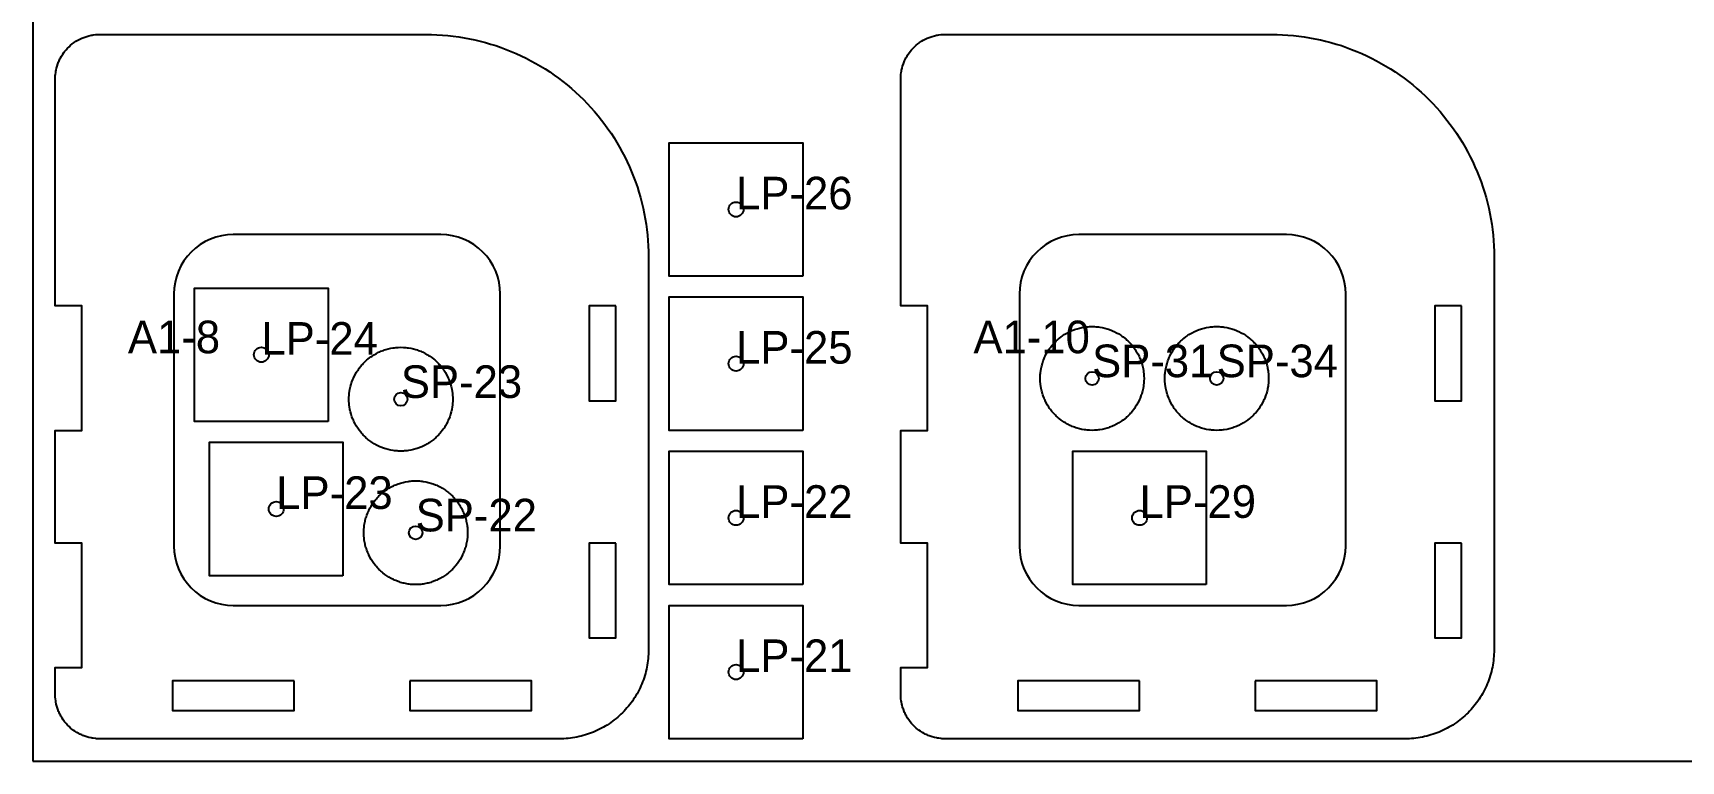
# Model space of a CAD drawing. Header units: millimetres. Extents: x 0 to 59980, y 0 to 1292.
# Drawn here: x 41100 to 42211, y 0 to 491 of the extents above; entities that cross this region are included whole.
import ezdxf

# ---------------------------------------------------------------- set-up
doc = ezdxf.new("R2010")
doc.units = ezdxf.units.MM
for name, color, linetype in [('CUT_IN', 5, 'Continuous'), ('CUT_OUT', 1, 'Continuous'), ('DRILL', 3, 'Continuous'), ('LABEL', 7, 'Continuous'), ('SHEET', 8, 'Continuous')]:
    doc.layers.add(name, color=color, linetype=linetype)

msp = doc.modelspace()

# ---------------------------------------------------------------- linework, layer by layer
at = {"layer": 'CUT_IN'}
for points in [[(41378.92, 105.19), (41382.8, 105.77), (41386.61, 106.72), (41390.31, 108.04), (41393.86, 109.72), (41397.22, 111.74), (41400.38, 114.08), (41403.28, 116.72), (41405.92, 119.62), (41408.26, 122.78), (41410.28, 126.14), (41411.96, 129.69), (41413.28, 133.39), (41414.23, 137.2), (41414.81, 141.08), (41415, 145), (41415, 315), (41414.81, 318.92), (41414.23, 322.8), (41413.28, 326.61), (41411.96, 330.31), (41410.28, 333.86), (41408.26, 337.22), (41405.92, 340.38), (41403.28, 343.28), (41400.38, 345.92), (41397.22, 348.26), (41393.86, 350.28), (41390.31, 351.96), (41386.61, 353.28), (41382.8, 354.23), (41378.92, 354.81), (41375, 355), (41235, 355), (41231.08, 354.81), (41227.2, 354.23), (41223.39, 353.28), (41219.69, 351.96), (41216.14, 350.28), (41212.78, 348.26), (41209.62, 345.92), (41206.72, 343.28), (41204.08, 340.38), (41201.74, 337.22), (41199.72, 333.86), (41198.04, 330.31), (41196.72, 326.61), (41195.77, 322.8), (41195.19, 318.92), (41195, 315), (41195, 145), (41195.19, 141.08), (41195.77, 137.2), (41196.72, 133.39), (41198.04, 129.69), (41199.72, 126.14), (41201.74, 122.78), (41204.08, 119.62), (41206.72, 116.72), (41209.62, 114.08), (41212.78, 111.74), (41216.14, 109.72), (41219.69, 108.04), (41223.39, 106.72), (41227.2, 105.77), (41231.08, 105.19), (41235, 105), (41375, 105), (41378.92, 105.19)], [(41948.92, 105.19), (41952.8, 105.77), (41956.61, 106.72), (41960.31, 108.04), (41963.86, 109.72), (41967.22, 111.74), (41970.38, 114.08), (41973.28, 116.72), (41975.92, 119.62), (41978.26, 122.78), (41980.28, 126.14), (41981.96, 129.69), (41983.28, 133.39), (41984.23, 137.2), (41984.81, 141.08), (41985, 145), (41985, 315), (41984.81, 318.92), (41984.23, 322.8), (41983.28, 326.61), (41981.96, 330.31), (41980.28, 333.86), (41978.26, 337.22), (41975.92, 340.38), (41973.28, 343.28), (41970.38, 345.92), (41967.22, 348.26), (41963.86, 350.28), (41960.31, 351.96), (41956.61, 353.28), (41952.8, 354.23), (41948.92, 354.81), (41945, 355), (41805, 355), (41801.08, 354.81), (41797.2, 354.23), (41793.39, 353.28), (41789.69, 351.96), (41786.14, 350.28), (41782.78, 348.26), (41779.62, 345.92), (41776.72, 343.28), (41774.08, 340.38), (41771.74, 337.22), (41769.72, 333.86), (41768.04, 330.31), (41766.72, 326.61), (41765.77, 322.8), (41765.19, 318.92), (41765, 315), (41765, 145), (41765.19, 141.08), (41765.77, 137.2), (41766.72, 133.39), (41768.04, 129.69), (41769.72, 126.14), (41771.74, 122.78), (41774.08, 119.62), (41776.72, 116.72), (41779.62, 114.08), (41782.78, 111.74), (41786.14, 109.72), (41789.69, 108.04), (41793.39, 106.72), (41797.2, 105.77), (41801.08, 105.19), (41805, 105), (41945, 105), (41948.92, 105.19)], [(41493, 307), (41475, 307), (41475, 243), (41493, 243), (41493, 307)], [(42063, 307), (42045, 307), (42045, 243), (42063, 243), (42063, 307)], [(41493, 147), (41475, 147), (41475, 83), (41493, 83), (41493, 147)], [(42063, 147), (42045, 147), (42045, 83), (42063, 83), (42063, 147)], [(41276, 54), (41194, 54), (41194, 34), (41276, 34), (41276, 54)], [(41354, 54), (41354, 34), (41436, 34), (41436, 54), (41354, 54)], [(41846, 54), (41764, 54), (41764, 34), (41846, 34), (41846, 54)], [(41924, 54), (41924, 34), (42006, 34), (42006, 54), (41924, 54)]]:
    msp.add_lwpolyline(points, close=True, dxfattribs=at)
at = {"layer": 'CUT_OUT'}
for points in [[(41115.08, 462.21), (41115.14, 462.94), (41115.32, 464.4), (41115.44, 465.13), (41115.58, 465.85), (41115.9, 467.29), (41116.29, 468.71), (41116.75, 470.11), (41117.28, 471.48), (41117.57, 472.16), (41118.2, 473.49), (41118.54, 474.14), (41119.27, 475.42), (41119.65, 476.05), (41120.06, 476.67), (41120.9, 477.87), (41121.35, 478.46), (41122.28, 479.6), (41123.27, 480.69), (41124.31, 481.73), (41125.4, 482.72), (41126.54, 483.65), (41127.13, 484.1), (41127.73, 484.53), (41128.95, 485.35), (41130.21, 486.1), (41131.51, 486.8), (41132.84, 487.43), (41133.52, 487.72), (41134.89, 488.25), (41136.29, 488.71), (41137.71, 489.1), (41139.15, 489.42), (41139.87, 489.56), (41140.6, 489.68), (41142.06, 489.86), (41142.79, 489.92), (41143.53, 489.96), (41144.26, 489.99), (41145, 490), (41365, 490), (41368.68, 489.95), (41372.36, 489.82), (41376.03, 489.59), (41379.7, 489.28), (41383.36, 488.87), (41387.01, 488.38), (41390.64, 487.79), (41394.26, 487.12), (41397.87, 486.36), (41401.45, 485.5), (41405.01, 484.57), (41408.54, 483.54), (41412.05, 482.43), (41415.53, 481.23), (41418.98, 479.95), (41422.4, 478.58), (41425.79, 477.13), (41429.13, 475.6), (41432.44, 473.98), (41435.71, 472.29), (41438.93, 470.51), (41442.12, 468.66), (41445.25, 466.73), (41448.34, 464.72), (41451.37, 462.64), (41454.35, 460.48), (41457.28, 458.25), (41460.16, 455.95), (41462.98, 453.58), (41465.73, 451.14), (41468.43, 448.64), (41471.07, 446.07), (41473.64, 443.43), (41476.14, 440.73), (41478.58, 437.98), (41480.95, 435.16), (41483.25, 432.28), (41485.48, 429.35), (41487.64, 426.37), (41489.72, 423.34), (41491.73, 420.25), (41493.66, 417.12), (41495.51, 413.93), (41497.29, 410.71), (41498.98, 407.44), (41500.6, 404.13), (41502.13, 400.79), (41503.58, 397.4), (41504.95, 393.98), (41506.23, 390.53), (41507.43, 387.05), (41508.54, 383.54), (41509.57, 380.01), (41510.5, 376.45), (41511.36, 372.87), (41512.12, 369.26), (41512.79, 365.64), (41513.38, 362.01), (41513.87, 358.36), (41514.28, 354.7), (41514.59, 351.03), (41514.82, 347.36), (41514.95, 343.68), (41515, 340), (41515, 75), (41514.98, 73.53), (41514.93, 72.06), (41514.84, 70.59), (41514.71, 69.12), (41514.55, 67.66), (41514.35, 66.2), (41514.12, 64.74), (41513.85, 63.29), (41513.54, 61.85), (41513.2, 60.42), (41512.83, 59), (41512.42, 57.58), (41511.97, 56.18), (41511.49, 54.79), (41510.98, 53.41), (41510.43, 52.04), (41509.85, 50.69), (41509.24, 49.35), (41508.59, 48.02), (41507.92, 46.72), (41507.21, 45.43), (41506.46, 44.15), (41505.69, 42.9), (41504.89, 41.67), (41504.06, 40.45), (41503.19, 39.26), (41502.3, 38.09), (41501.38, 36.94), (41500.43, 35.81), (41499.46, 34.71), (41498.45, 33.63), (41497.43, 32.57), (41496.37, 31.55), (41495.29, 30.54), (41494.19, 29.57), (41493.06, 28.62), (41491.91, 27.7), (41490.74, 26.81), (41489.55, 25.94), (41488.33, 25.11), (41487.1, 24.31), (41485.85, 23.54), (41484.57, 22.79), (41483.28, 22.08), (41481.98, 21.41), (41480.65, 20.76), (41479.31, 20.15), (41477.96, 19.57), (41476.59, 19.02), (41475.21, 18.51), (41473.82, 18.03), (41472.42, 17.58), (41471, 17.17), (41469.58, 16.8), (41468.15, 16.46), (41466.71, 16.15), (41465.26, 15.88), (41463.8, 15.65), (41462.34, 15.45), (41460.88, 15.29), (41459.41, 15.16), (41457.94, 15.07), (41456.47, 15.02), (41455, 15), (41144.26, 15.01), (41142.79, 15.08), (41142.06, 15.14), (41140.6, 15.32), (41139.87, 15.44), (41139.15, 15.58), (41137.71, 15.9), (41136.29, 16.29), (41134.89, 16.75), (41133.52, 17.28), (41132.84, 17.57), (41132.17, 17.88), (41131.51, 18.2), (41130.86, 18.54), (41129.58, 19.27), (41128.95, 19.65), (41128.33, 20.06), (41127.13, 20.9), (41126.54, 21.35), (41125.4, 22.28), (41124.31, 23.27), (41123.27, 24.31), (41122.28, 25.4), (41121.35, 26.54), (41120.9, 27.13), (41120.47, 27.73), (41119.65, 28.95), (41118.9, 30.21), (41118.54, 30.86), (41118.2, 31.51), (41117.88, 32.17), (41117.57, 32.84), (41117.28, 33.52), (41116.75, 34.89), (41116.51, 35.59), (41116.29, 36.29), (41115.9, 37.71), (41115.73, 38.43), (41115.44, 39.87), (41115.32, 40.6), (41115.14, 42.06), (41115.08, 42.79), (41115.01, 44.26), (41115, 63), (41133, 63), (41133, 147), (41115, 147), (41115, 223), (41133, 223), (41133, 307), (41115, 307), (41115, 460), (41115.01, 460.74), (41115.08, 462.21)], [(41685.08, 462.21), (41685.14, 462.94), (41685.32, 464.4), (41685.44, 465.13), (41685.58, 465.85), (41685.9, 467.29), (41686.29, 468.71), (41686.75, 470.11), (41687.28, 471.48), (41687.57, 472.16), (41688.2, 473.49), (41688.54, 474.14), (41689.27, 475.42), (41689.65, 476.05), (41690.06, 476.67), (41690.9, 477.87), (41691.35, 478.46), (41692.28, 479.6), (41693.27, 480.69), (41694.31, 481.73), (41695.4, 482.72), (41696.54, 483.65), (41697.13, 484.1), (41697.73, 484.53), (41698.95, 485.35), (41700.21, 486.1), (41701.51, 486.8), (41702.84, 487.43), (41703.52, 487.72), (41704.89, 488.25), (41706.29, 488.71), (41707.71, 489.1), (41709.15, 489.42), (41709.87, 489.56), (41710.6, 489.68), (41712.06, 489.86), (41712.79, 489.92), (41713.53, 489.96), (41714.26, 489.99), (41715, 490), (41935, 490), (41938.68, 489.95), (41942.36, 489.82), (41946.03, 489.59), (41949.7, 489.28), (41953.36, 488.87), (41957.01, 488.38), (41960.64, 487.79), (41964.26, 487.12), (41967.87, 486.36), (41971.45, 485.5), (41975.01, 484.57), (41978.54, 483.54), (41982.05, 482.43), (41985.53, 481.23), (41988.98, 479.95), (41992.4, 478.58), (41995.79, 477.13), (41999.13, 475.6), (42002.44, 473.98), (42005.71, 472.29), (42008.93, 470.51), (42012.12, 468.66), (42015.25, 466.73), (42018.34, 464.72), (42021.37, 462.64), (42024.35, 460.48), (42027.28, 458.25), (42030.16, 455.95), (42032.98, 453.58), (42035.73, 451.14), (42038.43, 448.64), (42041.07, 446.07), (42043.64, 443.43), (42046.14, 440.73), (42048.58, 437.98), (42050.95, 435.16), (42053.25, 432.28), (42055.48, 429.35), (42057.64, 426.37), (42059.72, 423.34), (42061.73, 420.25), (42063.66, 417.12), (42065.51, 413.93), (42067.29, 410.71), (42068.98, 407.44), (42070.6, 404.13), (42072.13, 400.79), (42073.58, 397.4), (42074.95, 393.98), (42076.23, 390.53), (42077.43, 387.05), (42078.54, 383.54), (42079.57, 380.01), (42080.5, 376.45), (42081.36, 372.87), (42082.12, 369.26), (42082.79, 365.64), (42083.38, 362.01), (42083.87, 358.36), (42084.28, 354.7), (42084.59, 351.03), (42084.82, 347.36), (42084.95, 343.68), (42085, 340), (42085, 75), (42084.98, 73.53), (42084.93, 72.06), (42084.84, 70.59), (42084.71, 69.12), (42084.55, 67.66), (42084.35, 66.2), (42084.12, 64.74), (42083.85, 63.29), (42083.54, 61.85), (42083.2, 60.42), (42082.83, 59), (42082.42, 57.58), (42081.97, 56.18), (42081.49, 54.79), (42080.98, 53.41), (42080.43, 52.04), (42079.85, 50.69), (42079.24, 49.35), (42078.59, 48.02), (42077.92, 46.72), (42077.21, 45.43), (42076.46, 44.15), (42075.69, 42.9), (42074.89, 41.67), (42074.06, 40.45), (42073.19, 39.26), (42072.3, 38.09), (42071.38, 36.94), (42070.43, 35.81), (42069.46, 34.71), (42068.45, 33.63), (42067.43, 32.57), (42066.37, 31.55), (42065.29, 30.54), (42064.19, 29.57), (42063.06, 28.62), (42061.91, 27.7), (42060.74, 26.81), (42059.55, 25.94), (42058.33, 25.11), (42057.1, 24.31), (42055.85, 23.54), (42054.57, 22.79), (42053.28, 22.08), (42051.98, 21.41), (42050.65, 20.76), (42049.31, 20.15), (42047.96, 19.57), (42046.59, 19.02), (42045.21, 18.51), (42043.82, 18.03), (42042.42, 17.58), (42041, 17.17), (42039.58, 16.8), (42038.15, 16.46), (42036.71, 16.15), (42035.26, 15.88), (42033.8, 15.65), (42032.34, 15.45), (42030.88, 15.29), (42029.41, 15.16), (42027.94, 15.07), (42026.47, 15.02), (42025, 15), (41714.26, 15.01), (41712.79, 15.08), (41712.06, 15.14), (41710.6, 15.32), (41709.87, 15.44), (41709.15, 15.58), (41707.71, 15.9), (41706.29, 16.29), (41704.89, 16.75), (41703.52, 17.28), (41702.84, 17.57), (41702.17, 17.88), (41701.51, 18.2), (41700.86, 18.54), (41699.58, 19.27), (41698.95, 19.65), (41698.33, 20.06), (41697.13, 20.9), (41696.54, 21.35), (41695.4, 22.28), (41694.31, 23.27), (41693.27, 24.31), (41692.28, 25.4), (41691.35, 26.54), (41690.9, 27.13), (41690.47, 27.73), (41689.65, 28.95), (41688.9, 30.21), (41688.54, 30.86), (41688.2, 31.51), (41687.88, 32.17), (41687.57, 32.84), (41687.28, 33.52), (41686.75, 34.89), (41686.51, 35.59), (41686.29, 36.29), (41685.9, 37.71), (41685.73, 38.43), (41685.44, 39.87), (41685.32, 40.6), (41685.14, 42.06), (41685.08, 42.79), (41685.01, 44.26), (41685, 63), (41703, 63), (41703, 147), (41685, 147), (41685, 223), (41703, 223), (41703, 307), (41685, 307), (41685, 460), (41685.01, 460.74), (41685.08, 462.21)], [(41619, 327), (41529, 327), (41529, 417), (41619, 417), (41619, 327)], [(41299, 229), (41209, 229), (41209, 319), (41299, 319), (41299, 229)], [(41619, 223), (41529, 223), (41529, 313), (41619, 313), (41619, 223)], [(41849, 258), (41848.96, 256.28), (41848.91, 255.43), (41848.83, 254.57), (41848.74, 253.72), (41848.62, 252.86), (41848.33, 251.17), (41848.15, 250.33), (41847.95, 249.5), (41847.49, 247.84), (41847.23, 247.02), (41846.95, 246.21), (41846.34, 244.61), (41846, 243.82), (41845.64, 243.04), (41844.87, 241.5), (41844.02, 240.01), (41843.57, 239.28), (41843.1, 238.56), (41842.62, 237.85), (41842.11, 237.15), (41841.06, 235.8), (41840.5, 235.14), (41839.93, 234.5), (41839.35, 233.87), (41838.75, 233.25), (41838.13, 232.65), (41837.5, 232.07), (41836.86, 231.5), (41836.2, 230.94), (41834.85, 229.89), (41834.15, 229.38), (41833.44, 228.9), (41832.72, 228.43), (41831.99, 227.98), (41830.5, 227.13), (41828.96, 226.36), (41828.18, 226), (41827.39, 225.66), (41825.79, 225.05), (41824.98, 224.77), (41824.16, 224.51), (41822.5, 224.05), (41821.67, 223.85), (41820.83, 223.67), (41819.14, 223.38), (41818.28, 223.26), (41817.43, 223.17), (41816.57, 223.09), (41815.72, 223.04), (41814, 223), (41812.28, 223.04), (41811.43, 223.09), (41810.57, 223.17), (41809.72, 223.26), (41808.86, 223.38), (41807.17, 223.67), (41806.33, 223.85), (41805.5, 224.05), (41803.84, 224.51), (41803.02, 224.77), (41802.21, 225.05), (41800.61, 225.66), (41799.82, 226), (41799.04, 226.36), (41797.5, 227.13), (41796.01, 227.98), (41795.28, 228.43), (41794.56, 228.9), (41793.85, 229.38), (41793.15, 229.89), (41791.8, 230.94), (41791.14, 231.5), (41790.5, 232.07), (41789.87, 232.65), (41789.25, 233.25), (41788.65, 233.87), (41788.07, 234.5), (41787.5, 235.14), (41786.94, 235.8), (41785.89, 237.15), (41785.38, 237.85), (41784.9, 238.56), (41784.43, 239.28), (41783.98, 240.01), (41783.13, 241.5), (41782.36, 243.04), (41782, 243.82), (41781.66, 244.61), (41781.05, 246.21), (41780.77, 247.02), (41780.51, 247.84), (41780.05, 249.5), (41779.85, 250.33), (41779.67, 251.17), (41779.38, 252.86), (41779.26, 253.72), (41779.17, 254.57), (41779.09, 255.43), (41779.04, 256.28), (41779, 258), (41779.04, 259.72), (41779.09, 260.57), (41779.17, 261.43), (41779.26, 262.28), (41779.38, 263.14), (41779.67, 264.83), (41779.85, 265.67), (41780.05, 266.5), (41780.51, 268.16), (41780.77, 268.98), (41781.05, 269.79), (41781.66, 271.39), (41782, 272.18), (41782.36, 272.96), (41783.13, 274.5), (41783.98, 275.99), (41784.43, 276.72), (41784.9, 277.44), (41785.38, 278.15), (41785.89, 278.85), (41786.94, 280.2), (41787.5, 280.86), (41788.07, 281.5), (41788.65, 282.13), (41789.25, 282.75), (41789.87, 283.35), (41790.5, 283.93), (41791.14, 284.5), (41791.8, 285.06), (41793.15, 286.11), (41793.85, 286.62), (41794.56, 287.1), (41795.28, 287.57), (41796.01, 288.02), (41797.5, 288.87), (41799.04, 289.64), (41799.82, 290), (41800.61, 290.34), (41802.21, 290.95), (41803.02, 291.23), (41803.84, 291.49), (41805.5, 291.95), (41806.33, 292.15), (41807.17, 292.33), (41808.86, 292.62), (41809.72, 292.74), (41810.57, 292.83), (41811.43, 292.91), (41812.28, 292.96), (41814, 293), (41815.72, 292.96), (41816.57, 292.91), (41817.43, 292.83), (41818.28, 292.74), (41819.14, 292.62), (41820.83, 292.33), (41821.67, 292.15), (41822.5, 291.95), (41824.16, 291.49), (41824.98, 291.23), (41825.79, 290.95), (41827.39, 290.34), (41828.18, 290), (41828.96, 289.64), (41830.5, 288.87), (41831.99, 288.02), (41832.72, 287.57), (41833.44, 287.1), (41834.15, 286.62), (41834.85, 286.11), (41836.2, 285.06), (41836.86, 284.5), (41837.5, 283.93), (41838.13, 283.35), (41838.75, 282.75), (41839.35, 282.13), (41839.93, 281.5), (41840.5, 280.86), (41841.06, 280.2), (41842.11, 278.85), (41842.62, 278.15), (41843.1, 277.44), (41843.57, 276.72), (41844.02, 275.99), (41844.87, 274.5), (41845.64, 272.96), (41846, 272.18), (41846.34, 271.39), (41846.95, 269.79), (41847.23, 268.98), (41847.49, 268.16), (41847.95, 266.5), (41848.15, 265.67), (41848.33, 264.83), (41848.62, 263.14), (41848.74, 262.28), (41848.83, 261.43), (41848.91, 260.57), (41848.96, 259.72), (41849, 258)], [(41933, 258), (41932.96, 256.28), (41932.91, 255.43), (41932.83, 254.57), (41932.74, 253.72), (41932.62, 252.86), (41932.33, 251.17), (41932.15, 250.33), (41931.95, 249.5), (41931.49, 247.84), (41931.23, 247.02), (41930.95, 246.21), (41930.34, 244.61), (41930, 243.82), (41929.64, 243.04), (41928.87, 241.5), (41928.02, 240.01), (41927.57, 239.28), (41927.1, 238.56), (41926.62, 237.85), (41926.11, 237.15), (41925.06, 235.8), (41924.5, 235.14), (41923.93, 234.5), (41923.35, 233.87), (41922.75, 233.25), (41922.13, 232.65), (41921.5, 232.07), (41920.86, 231.5), (41920.2, 230.94), (41918.85, 229.89), (41918.15, 229.38), (41917.44, 228.9), (41916.72, 228.43), (41915.99, 227.98), (41914.5, 227.13), (41912.96, 226.36), (41912.18, 226), (41911.39, 225.66), (41909.79, 225.05), (41908.98, 224.77), (41908.16, 224.51), (41906.5, 224.05), (41905.67, 223.85), (41904.83, 223.67), (41903.14, 223.38), (41902.28, 223.26), (41901.43, 223.17), (41900.57, 223.09), (41899.72, 223.04), (41898, 223), (41896.28, 223.04), (41895.43, 223.09), (41894.57, 223.17), (41893.72, 223.26), (41892.86, 223.38), (41891.17, 223.67), (41890.33, 223.85), (41889.5, 224.05), (41887.84, 224.51), (41887.02, 224.77), (41886.21, 225.05), (41884.61, 225.66), (41883.82, 226), (41883.04, 226.36), (41881.5, 227.13), (41880.01, 227.98), (41879.28, 228.43), (41878.56, 228.9), (41877.85, 229.38), (41877.15, 229.89), (41875.8, 230.94), (41875.14, 231.5), (41874.5, 232.07), (41873.87, 232.65), (41873.25, 233.25), (41872.65, 233.87), (41872.07, 234.5), (41871.5, 235.14), (41870.94, 235.8), (41869.89, 237.15), (41869.38, 237.85), (41868.9, 238.56), (41868.43, 239.28), (41867.98, 240.01), (41867.13, 241.5), (41866.36, 243.04), (41866, 243.82), (41865.66, 244.61), (41865.05, 246.21), (41864.77, 247.02), (41864.51, 247.84), (41864.05, 249.5), (41863.85, 250.33), (41863.67, 251.17), (41863.38, 252.86), (41863.26, 253.72), (41863.17, 254.57), (41863.09, 255.43), (41863.04, 256.28), (41863, 258), (41863.04, 259.72), (41863.09, 260.57), (41863.17, 261.43), (41863.26, 262.28), (41863.38, 263.14), (41863.67, 264.83), (41863.85, 265.67), (41864.05, 266.5), (41864.51, 268.16), (41864.77, 268.98), (41865.05, 269.79), (41865.66, 271.39), (41866, 272.18), (41866.36, 272.96), (41867.13, 274.5), (41867.98, 275.99), (41868.43, 276.72), (41868.9, 277.44), (41869.38, 278.15), (41869.89, 278.85), (41870.94, 280.2), (41871.5, 280.86), (41872.07, 281.5), (41872.65, 282.13), (41873.25, 282.75), (41873.87, 283.35), (41874.5, 283.93), (41875.14, 284.5), (41875.8, 285.06), (41877.15, 286.11), (41877.85, 286.62), (41878.56, 287.1), (41879.28, 287.57), (41880.01, 288.02), (41881.5, 288.87), (41883.04, 289.64), (41883.82, 290), (41884.61, 290.34), (41886.21, 290.95), (41887.02, 291.23), (41887.84, 291.49), (41889.5, 291.95), (41890.33, 292.15), (41891.17, 292.33), (41892.86, 292.62), (41893.72, 292.74), (41894.57, 292.83), (41895.43, 292.91), (41896.28, 292.96), (41898, 293), (41899.72, 292.96), (41900.57, 292.91), (41901.43, 292.83), (41902.28, 292.74), (41903.14, 292.62), (41904.83, 292.33), (41905.67, 292.15), (41906.5, 291.95), (41908.16, 291.49), (41908.98, 291.23), (41909.79, 290.95), (41911.39, 290.34), (41912.18, 290), (41912.96, 289.64), (41914.5, 288.87), (41915.99, 288.02), (41916.72, 287.57), (41917.44, 287.1), (41918.15, 286.62), (41918.85, 286.11), (41920.2, 285.06), (41920.86, 284.5), (41921.5, 283.93), (41922.13, 283.35), (41922.75, 282.75), (41923.35, 282.13), (41923.93, 281.5), (41924.5, 280.86), (41925.06, 280.2), (41926.11, 278.85), (41926.62, 278.15), (41927.1, 277.44), (41927.57, 276.72), (41928.02, 275.99), (41928.87, 274.5), (41929.64, 272.96), (41930, 272.18), (41930.34, 271.39), (41930.95, 269.79), (41931.23, 268.98), (41931.49, 268.16), (41931.95, 266.5), (41932.15, 265.67), (41932.33, 264.83), (41932.62, 263.14), (41932.74, 262.28), (41932.83, 261.43), (41932.91, 260.57), (41932.96, 259.72), (41933, 258)], [(41383, 244), (41382.96, 242.28), (41382.91, 241.43), (41382.83, 240.57), (41382.74, 239.72), (41382.62, 238.86), (41382.33, 237.17), (41382.15, 236.33), (41381.95, 235.5), (41381.49, 233.84), (41381.23, 233.02), (41380.95, 232.21), (41380.34, 230.61), (41380, 229.82), (41379.64, 229.04), (41378.87, 227.5), (41378.02, 226.01), (41377.57, 225.28), (41377.1, 224.56), (41376.62, 223.85), (41376.11, 223.15), (41375.06, 221.8), (41374.5, 221.14), (41373.93, 220.5), (41373.35, 219.87), (41372.75, 219.25), (41372.13, 218.65), (41371.5, 218.07), (41370.86, 217.5), (41370.2, 216.94), (41368.85, 215.89), (41368.15, 215.38), (41367.44, 214.9), (41366.72, 214.43), (41365.99, 213.98), (41364.5, 213.13), (41362.96, 212.36), (41362.18, 212), (41361.39, 211.66), (41359.79, 211.05), (41358.98, 210.77), (41358.16, 210.51), (41356.5, 210.05), (41355.67, 209.85), (41354.83, 209.67), (41353.14, 209.38), (41352.28, 209.26), (41351.43, 209.17), (41350.57, 209.09), (41349.72, 209.04), (41348, 209), (41346.28, 209.04), (41345.43, 209.09), (41344.57, 209.17), (41343.72, 209.26), (41342.86, 209.38), (41341.17, 209.67), (41340.33, 209.85), (41339.5, 210.05), (41337.84, 210.51), (41337.02, 210.77), (41336.21, 211.05), (41334.61, 211.66), (41333.82, 212), (41333.04, 212.36), (41331.5, 213.13), (41330.01, 213.98), (41329.28, 214.43), (41328.56, 214.9), (41327.85, 215.38), (41327.15, 215.89), (41325.8, 216.94), (41325.14, 217.5), (41324.5, 218.07), (41323.87, 218.65), (41323.25, 219.25), (41322.65, 219.87), (41322.07, 220.5), (41321.5, 221.14), (41320.94, 221.8), (41319.89, 223.15), (41319.38, 223.85), (41318.9, 224.56), (41318.43, 225.28), (41317.98, 226.01), (41317.13, 227.5), (41316.36, 229.04), (41316, 229.82), (41315.66, 230.61), (41315.05, 232.21), (41314.77, 233.02), (41314.51, 233.84), (41314.05, 235.5), (41313.85, 236.33), (41313.67, 237.17), (41313.38, 238.86), (41313.26, 239.72), (41313.17, 240.57), (41313.09, 241.43), (41313.04, 242.28), (41313, 244), (41313.04, 245.72), (41313.09, 246.57), (41313.17, 247.43), (41313.26, 248.28), (41313.38, 249.14), (41313.67, 250.83), (41313.85, 251.67), (41314.05, 252.5), (41314.51, 254.16), (41314.77, 254.98), (41315.05, 255.79), (41315.66, 257.39), (41316, 258.18), (41316.36, 258.96), (41317.13, 260.5), (41317.98, 261.99), (41318.43, 262.72), (41318.9, 263.44), (41319.38, 264.15), (41319.89, 264.85), (41320.94, 266.2), (41321.5, 266.86), (41322.07, 267.5), (41322.65, 268.13), (41323.25, 268.75), (41323.87, 269.35), (41324.5, 269.93), (41325.14, 270.5), (41325.8, 271.06), (41327.15, 272.11), (41327.85, 272.62), (41328.56, 273.1), (41329.28, 273.57), (41330.01, 274.02), (41331.5, 274.87), (41333.04, 275.64), (41333.82, 276), (41334.61, 276.34), (41336.21, 276.95), (41337.02, 277.23), (41337.84, 277.49), (41339.5, 277.95), (41340.33, 278.15), (41341.17, 278.33), (41342.86, 278.62), (41343.72, 278.74), (41344.57, 278.83), (41345.43, 278.91), (41346.28, 278.96), (41348, 279), (41349.72, 278.96), (41350.57, 278.91), (41351.43, 278.83), (41352.28, 278.74), (41353.14, 278.62), (41354.83, 278.33), (41355.67, 278.15), (41356.5, 277.95), (41358.16, 277.49), (41358.98, 277.23), (41359.79, 276.95), (41361.39, 276.34), (41362.18, 276), (41362.96, 275.64), (41364.5, 274.87), (41365.99, 274.02), (41366.72, 273.57), (41367.44, 273.1), (41368.15, 272.62), (41368.85, 272.11), (41370.2, 271.06), (41370.86, 270.5), (41371.5, 269.93), (41372.13, 269.35), (41372.75, 268.75), (41373.35, 268.13), (41373.93, 267.5), (41374.5, 266.86), (41375.06, 266.2), (41376.11, 264.85), (41376.62, 264.15), (41377.1, 263.44), (41377.57, 262.72), (41378.02, 261.99), (41378.87, 260.5), (41379.64, 258.96), (41380, 258.18), (41380.34, 257.39), (41380.95, 255.79), (41381.23, 254.98), (41381.49, 254.16), (41381.95, 252.5), (41382.15, 251.67), (41382.33, 250.83), (41382.62, 249.14), (41382.74, 248.28), (41382.83, 247.43), (41382.91, 246.57), (41382.96, 245.72), (41383, 244)], [(41309, 125), (41219, 125), (41219, 215), (41309, 215), (41309, 125)], [(41619, 119), (41529, 119), (41529, 209), (41619, 209), (41619, 119)], [(41891, 119), (41801, 119), (41801, 209), (41891, 209), (41891, 119)], [(41393, 154), (41392.96, 152.28), (41392.91, 151.43), (41392.83, 150.57), (41392.74, 149.72), (41392.62, 148.86), (41392.33, 147.17), (41392.15, 146.33), (41391.95, 145.5), (41391.49, 143.84), (41391.23, 143.02), (41390.95, 142.21), (41390.34, 140.61), (41390, 139.82), (41389.64, 139.04), (41388.87, 137.5), (41388.02, 136.01), (41387.57, 135.28), (41387.1, 134.56), (41386.62, 133.85), (41386.11, 133.15), (41385.06, 131.8), (41384.5, 131.14), (41383.93, 130.5), (41383.35, 129.87), (41382.75, 129.25), (41382.13, 128.65), (41381.5, 128.07), (41380.86, 127.5), (41380.2, 126.94), (41378.85, 125.89), (41378.15, 125.38), (41377.44, 124.9), (41376.72, 124.43), (41375.99, 123.98), (41374.5, 123.13), (41372.96, 122.36), (41372.18, 122), (41371.39, 121.66), (41369.79, 121.05), (41368.98, 120.77), (41368.16, 120.51), (41366.5, 120.05), (41365.67, 119.85), (41364.83, 119.67), (41363.14, 119.38), (41362.28, 119.26), (41361.43, 119.17), (41360.57, 119.09), (41359.72, 119.04), (41358, 119), (41356.28, 119.04), (41355.43, 119.09), (41354.57, 119.17), (41353.72, 119.26), (41352.86, 119.38), (41351.17, 119.67), (41350.33, 119.85), (41349.5, 120.05), (41347.84, 120.51), (41347.02, 120.77), (41346.21, 121.05), (41344.61, 121.66), (41343.82, 122), (41343.04, 122.36), (41341.5, 123.13), (41340.01, 123.98), (41339.28, 124.43), (41338.56, 124.9), (41337.85, 125.38), (41337.15, 125.89), (41335.8, 126.94), (41335.14, 127.5), (41334.5, 128.07), (41333.87, 128.65), (41333.25, 129.25), (41332.65, 129.87), (41332.07, 130.5), (41331.5, 131.14), (41330.94, 131.8), (41329.89, 133.15), (41329.38, 133.85), (41328.9, 134.56), (41328.43, 135.28), (41327.98, 136.01), (41327.13, 137.5), (41326.36, 139.04), (41326, 139.82), (41325.66, 140.61), (41325.05, 142.21), (41324.77, 143.02), (41324.51, 143.84), (41324.05, 145.5), (41323.85, 146.33), (41323.67, 147.17), (41323.38, 148.86), (41323.26, 149.72), (41323.17, 150.57), (41323.09, 151.43), (41323.04, 152.28), (41323, 154), (41323.04, 155.72), (41323.09, 156.57), (41323.17, 157.43), (41323.26, 158.28), (41323.38, 159.14), (41323.67, 160.83), (41323.85, 161.67), (41324.05, 162.5), (41324.51, 164.16), (41324.77, 164.98), (41325.05, 165.79), (41325.66, 167.39), (41326, 168.18), (41326.36, 168.96), (41327.13, 170.5), (41327.98, 171.99), (41328.43, 172.72), (41328.9, 173.44), (41329.38, 174.15), (41329.89, 174.85), (41330.94, 176.2), (41331.5, 176.86), (41332.07, 177.5), (41332.65, 178.13), (41333.25, 178.75), (41333.87, 179.35), (41334.5, 179.93), (41335.14, 180.5), (41335.8, 181.06), (41337.15, 182.11), (41337.85, 182.62), (41338.56, 183.1), (41339.28, 183.57), (41340.01, 184.02), (41341.5, 184.87), (41343.04, 185.64), (41343.82, 186), (41344.61, 186.34), (41346.21, 186.95), (41347.02, 187.23), (41347.84, 187.49), (41349.5, 187.95), (41350.33, 188.15), (41351.17, 188.33), (41352.86, 188.62), (41353.72, 188.74), (41354.57, 188.83), (41355.43, 188.91), (41356.28, 188.96), (41358, 189), (41359.72, 188.96), (41360.57, 188.91), (41361.43, 188.83), (41362.28, 188.74), (41363.14, 188.62), (41364.83, 188.33), (41365.67, 188.15), (41366.5, 187.95), (41368.16, 187.49), (41368.98, 187.23), (41369.79, 186.95), (41371.39, 186.34), (41372.18, 186), (41372.96, 185.64), (41374.5, 184.87), (41375.99, 184.02), (41376.72, 183.57), (41377.44, 183.1), (41378.15, 182.62), (41378.85, 182.11), (41380.2, 181.06), (41380.86, 180.5), (41381.5, 179.93), (41382.13, 179.35), (41382.75, 178.75), (41383.35, 178.13), (41383.93, 177.5), (41384.5, 176.86), (41385.06, 176.2), (41386.11, 174.85), (41386.62, 174.15), (41387.1, 173.44), (41387.57, 172.72), (41388.02, 171.99), (41388.87, 170.5), (41389.64, 168.96), (41390, 168.18), (41390.34, 167.39), (41390.95, 165.79), (41391.23, 164.98), (41391.49, 164.16), (41391.95, 162.5), (41392.15, 161.67), (41392.33, 160.83), (41392.62, 159.14), (41392.74, 158.28), (41392.83, 157.43), (41392.91, 156.57), (41392.96, 155.72), (41393, 154)], [(41619, 15), (41529, 15), (41529, 105), (41619, 105), (41619, 15)]]:
    msp.add_lwpolyline(points, close=True, dxfattribs=at)
at = {"layer": 'DRILL'}
for centre, radius in [((41574, 372), 5), ((41254, 274), 5), ((41574, 268), 5), ((41814, 258), 4.5), ((41898, 258), 4.5), ((41348, 244), 4.5), ((41264, 170), 5), ((41574, 164), 5), ((41846, 164), 5), ((41358, 154), 4.5), ((41574, 60), 5)]:
    msp.add_circle(centre, radius, dxfattribs=at)
at = {"layer": 'SHEET'}
msp.add_lwpolyline([(41100, 0), (43540, 0), (43540, 1220), (41100, 1220)], close=True, dxfattribs=at)

# ---------------------------------------------------------------- texts
at = {"layer": 'LABEL'}
for s, p in [('LP-26', (41574, 372)), ('A1-8', (41164, 275)), ('LP-24', (41254, 274)), ('LP-25', (41574, 268)), ('A1-10', (41734, 275)), ('SP-31', (41814, 258.86)), ('SP-34', (41898, 258.86)), ('SP-23', (41348, 244.86)), ('LP-23', (41264, 170)), ('LP-22', (41574, 164)), ('LP-29', (41846, 164)), ('SP-22', (41358, 154.86)), ('LP-21', (41574, 60))]:
    msp.add_text(s, height=22, dxfattribs=at).set_placement(p)

doc.saveas('drawing.dxf')
